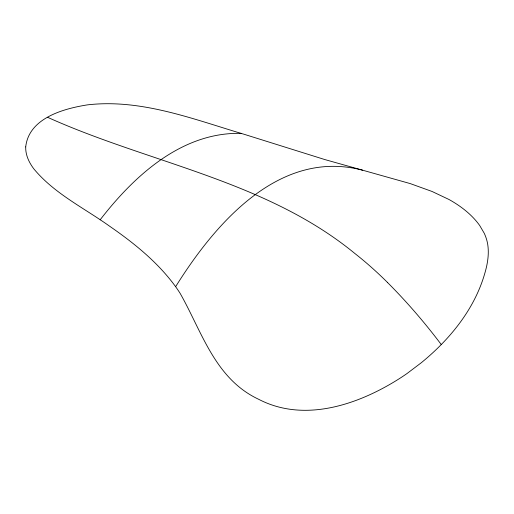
<?xml version="1.0" encoding="UTF-8"?>
<svg xmlns="http://www.w3.org/2000/svg" width="514" height="514" viewBox="0 0 514 514"><rect width="100%" height="100%" fill="white"/><g stroke="black" fill="none" stroke-linecap="round" stroke-linejoin="round"><path stroke-width="0.77" d="M175.627 286.69C214.833 223.847 279.224 148.353 362.55 170.173M100.134 219.838C134.18 175.756 181.892 131.95 241.22 133.364M47.616 117.314C149.741 163.323 266.246 180.684 354.878 253.505A282.488 163.092 60 0 1 387.472 282.43M387.466 282.449C406.863 301.84 424.782 322.702 441.295 344.598M25.713 146.901C25.469 153.352 27.801 159.629 31.193 165.026A110.516 63.807 0 0 0 33.84 168.875C54.221 193.54 83.75 207.759 109.398 226.057C134.109 243.116 157.959 262.365 175.73 286.831A294.997 170.314 0 0 1 180.093 293.295C202.06 331.871 214.936 378.844 258.735 399.327C305.008 423.375 359.659 404.145 400.554 377.88A275.755 159.205 0 0 0 407.062 373.498L421.229 362.788A373.736 215.771 0 0 0 484.58 274.103C487.413 264.704 489.212 254.726 487.799 244.921A118.997 68.703 0 0 0 484.252 233.279L479.716 225.55A131.835 76.117 0 0 0 454.106 202.497A128.481 74.177 0 0 0 448.973 199.483L432.03 191.459L410.23 183.594L324.7 159.526L244.201 134.308C193.457 119.261 141.344 98.598 87.438 104.869C63.466 108.653 28.855 118.111 25.713 146.901"/></g></svg>
